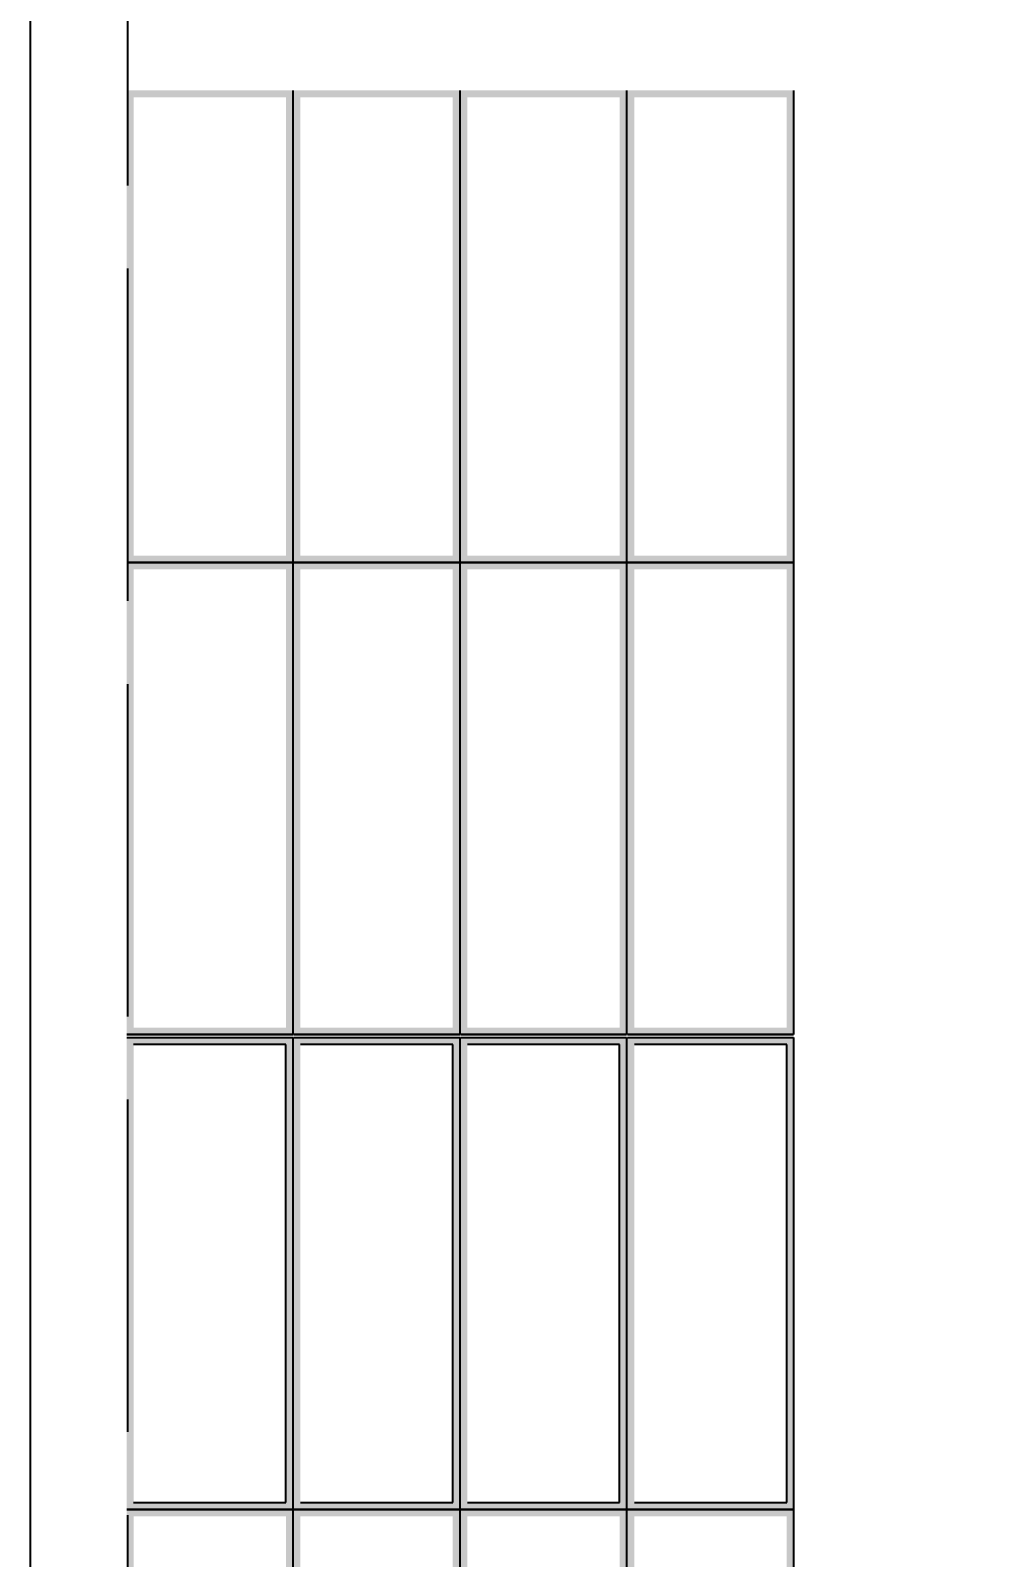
# Model space of a CAD drawing. Header units: inches. Extents: x 2620 to 4317, y 1826 to 2873.
# Drawn here: x 4066.2 to 4100.5, y 2556.5 to 2611.6 of the extents above; entities that cross this region are included whole.
import ezdxf

# ---------------------------------------------------------------- set-up
doc = ezdxf.new("R2010")
doc.units = ezdxf.units.IN
doc.header["$MEASUREMENT"] = 0
doc.linetypes.add('ACAD_ISO02W100', pattern=[15, 12, -3])
doc.styles.get("Standard").update_dxf_attribs({"font": 'arial.ttf'})
doc.dimstyles.new('Annotative', dxfattribs={"dimscale": 0, "dimtxt": 25, "dimasz": 25, "dimexe": 0.18, "dimexo": 0.0625, "dimgap": 0.09, "dimtad": 0, "dimtih": 1, "dimtoh": 1, "dimdec": 4, "dimzin": 0, "dimdsep": 46, "dimtxsty": 'Standard', "dimcen": 0.09, "dimclrd": 1, "dimclre": 1, "dimadec": 0, "dimazin": 0, "dimtfac": 1, "dimtdec": 4, "dimtofl": 0, "dimtmove": 0, "dimatfit": 3, "dimfxl": 1, "dimtolj": 1, "dimtzin": 0, "dimarcsym": 0})

# ---------------------------------------------------------------- blocks, each defined once
blk = doc.blocks.new('*D11')
at = {"color": 1, "linetype": 'ACAD_ISO02W100', "lineweight": -2, "transparency": 16777216}
for p, q in [((4066.312, 2662.994), (4246.186, 2662.994)), ((4246.006, 2637.994), (4246.006, 2441.849)), ((4246.006, 2219.994), (4246.006, 2416.14)), ((4069.812, 2194.994), (4246.186, 2194.994))]:
    blk.add_line(p, q, dxfattribs=at)
at = {"color": 1, "linetype": 'ACAD_ISO02W100', "transparency": 16777216}
for points in [[(4241.84, 2637.994), (4250.173, 2637.994), (4246.006, 2662.994)], [(4241.84, 2219.994), (4250.173, 2219.994), (4246.006, 2194.994)]]:
    blk.add_solid(points, dxfattribs=at)
at = {"layer": 'Defpoints', "color": 0, "linetype": 'ACAD_ISO02W100', "transparency": 16777216}
for p in [(4066.25, 2662.994), (4246.006, 2662.994), (4069.75, 2194.994)]:
    blk.add_point(p, dxfattribs=at)
at = {"color": 0, "linetype": 'ACAD_ISO02W100', "transparency": 16777216, "insert": (4246.006, 2428.994), "char_height": 25, "attachment_point": 5}
blk.add_mtext('\\A1;468.0000', dxfattribs=at)

msp = doc.modelspace()

# ---------------------------------------------------------------- hatches: boundary and pattern name
h = msp.add_hatch(color=256)
h.dxf.hatch_style = 1
h.set_gradient(color1=(242, 103, 34), color2=(248, 153, 30), tint=1)
h.paths.add_polyline_path([(4075.72352, 2609.42425), (4069.72352, 2609.42425), (4069.72352, 2592.38425), (4075.72352, 2592.38425)])
h.paths.add_polyline_path([(4075.47352, 2592.63425), (4069.97352, 2592.63425), (4069.97352, 2609.17425), (4075.47352, 2609.17425)], flags=16)
h = msp.add_hatch(color=256)
h.dxf.hatch_style = 1
h.set_gradient(color1=(242, 103, 34), color2=(248, 153, 30), tint=1)
h.paths.add_polyline_path([(4081.75088, 2609.42425), (4075.75088, 2609.42425), (4075.75088, 2592.38425), (4081.75088, 2592.38425)])
h.paths.add_polyline_path([(4081.50088, 2592.63425), (4076.00088, 2592.63425), (4076.00088, 2609.17425), (4081.50088, 2609.17425)], flags=16)
h = msp.add_hatch(color=256)
h.dxf.hatch_style = 1
h.set_gradient(color1=(242, 103, 34), color2=(248, 153, 30), tint=1)
h.paths.add_polyline_path([(4087.77825, 2609.42425), (4081.77825, 2609.42425), (4081.77825, 2592.38425), (4087.77825, 2592.38425)])
h.paths.add_polyline_path([(4087.52825, 2592.63425), (4082.02825, 2592.63425), (4082.02825, 2609.17425), (4087.52825, 2609.17425)], flags=16)
h = msp.add_hatch(color=256)
h.dxf.hatch_style = 1
h.set_gradient(color1=(242, 103, 34), color2=(248, 153, 30), tint=1)
h.paths.add_polyline_path([(4093.8131, 2609.42425), (4087.8131, 2609.42425), (4087.8131, 2592.38425), (4093.8131, 2592.38425)])
h.paths.add_polyline_path([(4093.5631, 2592.63425), (4088.0631, 2592.63425), (4088.0631, 2609.17425), (4093.5631, 2609.17425)], flags=16)
h = msp.add_hatch(color=256)
h.dxf.hatch_style = 1
h.set_gradient(color1=(242, 103, 34), color2=(248, 153, 30), tint=1)
h.paths.add_polyline_path([(4075.72352, 2592.38425), (4069.72352, 2592.38425), (4069.72352, 2575.34425), (4075.72352, 2575.34425)])
h.paths.add_polyline_path([(4075.47352, 2575.59425), (4069.97352, 2575.59425), (4069.97352, 2592.13425), (4075.47352, 2592.13425)], flags=16)
h = msp.add_hatch(color=256)
h.dxf.hatch_style = 1
h.set_gradient(color1=(242, 103, 34), color2=(248, 153, 30), tint=1)
h.paths.add_polyline_path([(4081.75088, 2592.38425), (4075.75088, 2592.38425), (4075.75088, 2575.34425), (4081.75088, 2575.34425)])
h.paths.add_polyline_path([(4081.50088, 2575.59425), (4076.00088, 2575.59425), (4076.00088, 2592.13425), (4081.50088, 2592.13425)], flags=16)
h = msp.add_hatch(color=256)
h.dxf.hatch_style = 1
h.set_gradient(color1=(242, 103, 34), color2=(248, 153, 30), tint=1)
h.paths.add_polyline_path([(4087.77825, 2592.38425), (4081.77825, 2592.38425), (4081.77825, 2575.34425), (4087.77825, 2575.34425)])
h.paths.add_polyline_path([(4087.52825, 2575.59425), (4082.02825, 2575.59425), (4082.02825, 2592.13425), (4087.52825, 2592.13425)], flags=16)
h = msp.add_hatch(color=256)
h.dxf.hatch_style = 1
h.set_gradient(color1=(242, 103, 34), color2=(248, 153, 30), tint=1)
h.paths.add_polyline_path([(4093.8131, 2592.38425), (4087.8131, 2592.38425), (4087.8131, 2575.34425), (4093.8131, 2575.34425)])
h.paths.add_polyline_path([(4093.5631, 2575.59425), (4088.0631, 2575.59425), (4088.0631, 2592.13425), (4093.5631, 2592.13425)], flags=16)
h = msp.add_hatch(color=256)
h.dxf.hatch_style = 1
h.set_gradient(color1=(242, 103, 34), color2=(248, 153, 30), tint=1)
h.paths.add_polyline_path([(4075.72352, 2575.23179), (4069.72352, 2575.23179), (4069.72352, 2558.19179), (4075.72352, 2558.19179)])
h.paths.add_polyline_path([(4075.47352, 2558.44179), (4069.97352, 2558.44179), (4069.97352, 2574.98179), (4075.47352, 2574.98179)], flags=16)
h = msp.add_hatch(color=256)
h.dxf.hatch_style = 1
h.set_gradient(color1=(242, 103, 34), color2=(248, 153, 30), tint=1)
h.paths.add_polyline_path([(4081.75088, 2575.23179), (4075.75088, 2575.23179), (4075.75088, 2558.19179), (4081.75088, 2558.19179)])
h.paths.add_polyline_path([(4081.50088, 2558.44179), (4076.00088, 2558.44179), (4076.00088, 2574.98179), (4081.50088, 2574.98179)], flags=16)
h = msp.add_hatch(color=256)
h.dxf.hatch_style = 1
h.set_gradient(color1=(242, 103, 34), color2=(248, 153, 30), tint=1)
h.paths.add_polyline_path([(4087.77825, 2575.23179), (4081.77825, 2575.23179), (4081.77825, 2558.19179), (4087.77825, 2558.19179)])
h.paths.add_polyline_path([(4087.52825, 2558.44179), (4082.02825, 2558.44179), (4082.02825, 2574.98179), (4087.52825, 2574.98179)], flags=16)
h = msp.add_hatch(color=256)
h.dxf.hatch_style = 1
h.set_gradient(color1=(242, 103, 34), color2=(248, 153, 30), tint=1)
h.paths.add_polyline_path([(4093.8131, 2575.23179), (4087.8131, 2575.23179), (4087.8131, 2558.19179), (4093.8131, 2558.19179)])
h.paths.add_polyline_path([(4093.5631, 2558.44179), (4088.0631, 2558.44179), (4088.0631, 2574.98179), (4093.5631, 2574.98179)], flags=16)
h = msp.add_hatch(color=256)
h.dxf.hatch_style = 1
h.set_gradient(color1=(242, 103, 34), color2=(248, 153, 30), tint=1)
h.paths.add_polyline_path([(4075.72352, 2558.19179), (4069.72352, 2558.19179), (4069.72352, 2541.15179), (4075.72352, 2541.15179)])
h.paths.add_polyline_path([(4075.47352, 2541.40179), (4069.97352, 2541.40179), (4069.97352, 2557.94179), (4075.47352, 2557.94179)], flags=16)
h = msp.add_hatch(color=256)
h.dxf.hatch_style = 1
h.set_gradient(color1=(242, 103, 34), color2=(248, 153, 30), tint=1)
h.paths.add_polyline_path([(4081.75088, 2558.19179), (4075.75088, 2558.19179), (4075.75088, 2541.15179), (4081.75088, 2541.15179)])
h.paths.add_polyline_path([(4081.50088, 2541.40179), (4076.00088, 2541.40179), (4076.00088, 2557.94179), (4081.50088, 2557.94179)], flags=16)
h = msp.add_hatch(color=256)
h.dxf.hatch_style = 1
h.set_gradient(color1=(242, 103, 34), color2=(248, 153, 30), tint=1)
h.paths.add_polyline_path([(4087.77825, 2558.19179), (4081.77825, 2558.19179), (4081.77825, 2541.15179), (4087.77825, 2541.15179)])
h.paths.add_polyline_path([(4087.52825, 2541.40179), (4082.02825, 2541.40179), (4082.02825, 2557.94179), (4087.52825, 2557.94179)], flags=16)
h = msp.add_hatch(color=256)
h.dxf.hatch_style = 1
h.set_gradient(color1=(242, 103, 34), color2=(248, 153, 30), tint=1)
h.paths.add_polyline_path([(4093.8131, 2558.19179), (4087.8131, 2558.19179), (4087.8131, 2541.15179), (4093.8131, 2541.15179)])
h.paths.add_polyline_path([(4093.5631, 2541.40179), (4088.0631, 2541.40179), (4088.0631, 2557.94179), (4093.5631, 2557.94179)], flags=16)

# ---------------------------------------------------------------- linework, layer by layer
for p, q in [((4066.24991, 1984.99441), (4066.24991, 2872.99441)), ((4066.24991, 2194.99441), (4066.24991, 2662.99441)), ((4075.72352, 2609.42425), (4075.72352, 2592.38425)), ((4081.75088, 2609.42425), (4081.75088, 2592.38425)), ((4087.77825, 2609.42425), (4087.77825, 2592.38425)), ((4093.8131, 2609.42425), (4093.8131, 2592.38425)), ((4069.72352, 2592.38425), (4075.72352, 2592.38425)), ((4075.72352, 2592.38425), (4069.72352, 2592.38425)), ((4069.97352, 2592.38425), (4075.72352, 2592.38425)), ((4075.72352, 2592.38425), (4075.72352, 2575.34425)), ((4075.75088, 2592.38425), (4081.75088, 2592.38425)), ((4081.75088, 2592.38425), (4075.75088, 2592.38425)), ((4076.00088, 2592.38425), (4081.75088, 2592.38425)), ((4081.75088, 2592.38425), (4081.75088, 2575.34425)), ((4081.77825, 2592.38425), (4087.77825, 2592.38425)), ((4087.77825, 2592.38425), (4081.77825, 2592.38425)), ((4082.02825, 2592.38425), (4087.77825, 2592.38425)), ((4087.77825, 2592.38425), (4087.77825, 2575.34425)), ((4087.8131, 2592.38425), (4093.8131, 2592.38425)), ((4093.8131, 2592.38425), (4087.8131, 2592.38425)), ((4088.0631, 2592.38425), (4093.8131, 2592.38425)), ((4093.8131, 2592.38425), (4093.8131, 2575.34425)), ((4069.72352, 2575.34425), (4075.72352, 2575.34425)), ((4075.72352, 2575.34425), (4069.72352, 2575.34425)), ((4069.72352, 2575.23179), (4075.72352, 2575.23179)), ((4069.97352, 2575.34425), (4075.72352, 2575.34425)), ((4069.97352, 2575.23179), (4075.72352, 2575.23179)), ((4075.47352, 2574.98179), (4069.97352, 2574.98179)), ((4075.47352, 2558.44179), (4075.47352, 2574.98179)), ((4075.72352, 2575.23179), (4075.72352, 2558.19179)), ((4075.75088, 2575.34425), (4081.75088, 2575.34425)), ((4081.75088, 2575.34425), (4075.75088, 2575.34425)), ((4075.75088, 2575.23179), (4081.75088, 2575.23179)), ((4076.00088, 2575.34425), (4081.75088, 2575.34425)), ((4076.00088, 2575.23179), (4081.75088, 2575.23179)), ((4081.50088, 2574.98179), (4076.00088, 2574.98179)), ((4081.50088, 2558.44179), (4081.50088, 2574.98179)), ((4081.75088, 2575.23179), (4081.75088, 2558.19179)), ((4081.77825, 2575.34425), (4087.77825, 2575.34425)), ((4087.77825, 2575.34425), (4081.77825, 2575.34425)), ((4081.77825, 2575.23179), (4087.77825, 2575.23179)), ((4082.02825, 2575.34425), (4087.77825, 2575.34425)), ((4082.02825, 2575.23179), (4087.77825, 2575.23179)), ((4087.52825, 2574.98179), (4082.02825, 2574.98179)), ((4087.52825, 2558.44179), (4087.52825, 2574.98179)), ((4087.77825, 2575.23179), (4087.77825, 2558.19179)), ((4087.8131, 2575.34425), (4093.8131, 2575.34425)), ((4093.8131, 2575.34425), (4087.8131, 2575.34425)), ((4087.8131, 2575.23179), (4093.8131, 2575.23179)), ((4088.0631, 2575.34425), (4093.8131, 2575.34425)), ((4088.0631, 2575.23179), (4093.8131, 2575.23179)), ((4093.5631, 2574.98179), (4088.0631, 2574.98179)), ((4093.5631, 2558.44179), (4093.5631, 2574.98179)), ((4093.8131, 2575.23179), (4093.8131, 2558.19179)), ((4069.97352, 2558.44179), (4075.47352, 2558.44179)), ((4076.00088, 2558.44179), (4081.50088, 2558.44179)), ((4082.02825, 2558.44179), (4087.52825, 2558.44179)), ((4088.0631, 2558.44179), (4093.5631, 2558.44179)), ((4069.72352, 2558.19179), (4075.72352, 2558.19179)), ((4075.72352, 2558.19179), (4069.72352, 2558.19179)), ((4069.97352, 2558.19179), (4075.72352, 2558.19179)), ((4075.72352, 2558.19179), (4075.72352, 2541.15179)), ((4075.75088, 2558.19179), (4081.75088, 2558.19179)), ((4081.75088, 2558.19179), (4075.75088, 2558.19179)), ((4076.00088, 2558.19179), (4081.75088, 2558.19179)), ((4081.75088, 2558.19179), (4081.75088, 2541.15179)), ((4081.77825, 2558.19179), (4087.77825, 2558.19179)), ((4087.77825, 2558.19179), (4081.77825, 2558.19179)), ((4082.02825, 2558.19179), (4087.77825, 2558.19179)), ((4087.77825, 2558.19179), (4087.77825, 2541.15179)), ((4087.8131, 2558.19179), (4093.8131, 2558.19179)), ((4093.8131, 2558.19179), (4087.8131, 2558.19179)), ((4088.0631, 2558.19179), (4093.8131, 2558.19179)), ((4093.8131, 2558.19179), (4093.8131, 2541.15179))]:
    msp.add_line(p, q)
at = {"linetype": 'ACAD_ISO02W100'}
msp.add_line((4069.74991, 2662.99441), (4069.74991, 2194.99441), dxfattribs=at)

# ---------------------------------------------------------------- dimensions: what is measured, and where the dimension line sits
dim = msp.add_linear_dim(base=(4246.00636, 2662.99441), p1=(4069.74991, 2194.99441), p2=(4066.24991, 2662.99441), angle=90, dimstyle='Annotative', dxfattribs=at)
dim.commit()
dim.dimension.update_dxf_attribs({"geometry": '*D11', "text_midpoint": (4246.00636, 2428.99441)})

doc.saveas('drawing.dxf')
